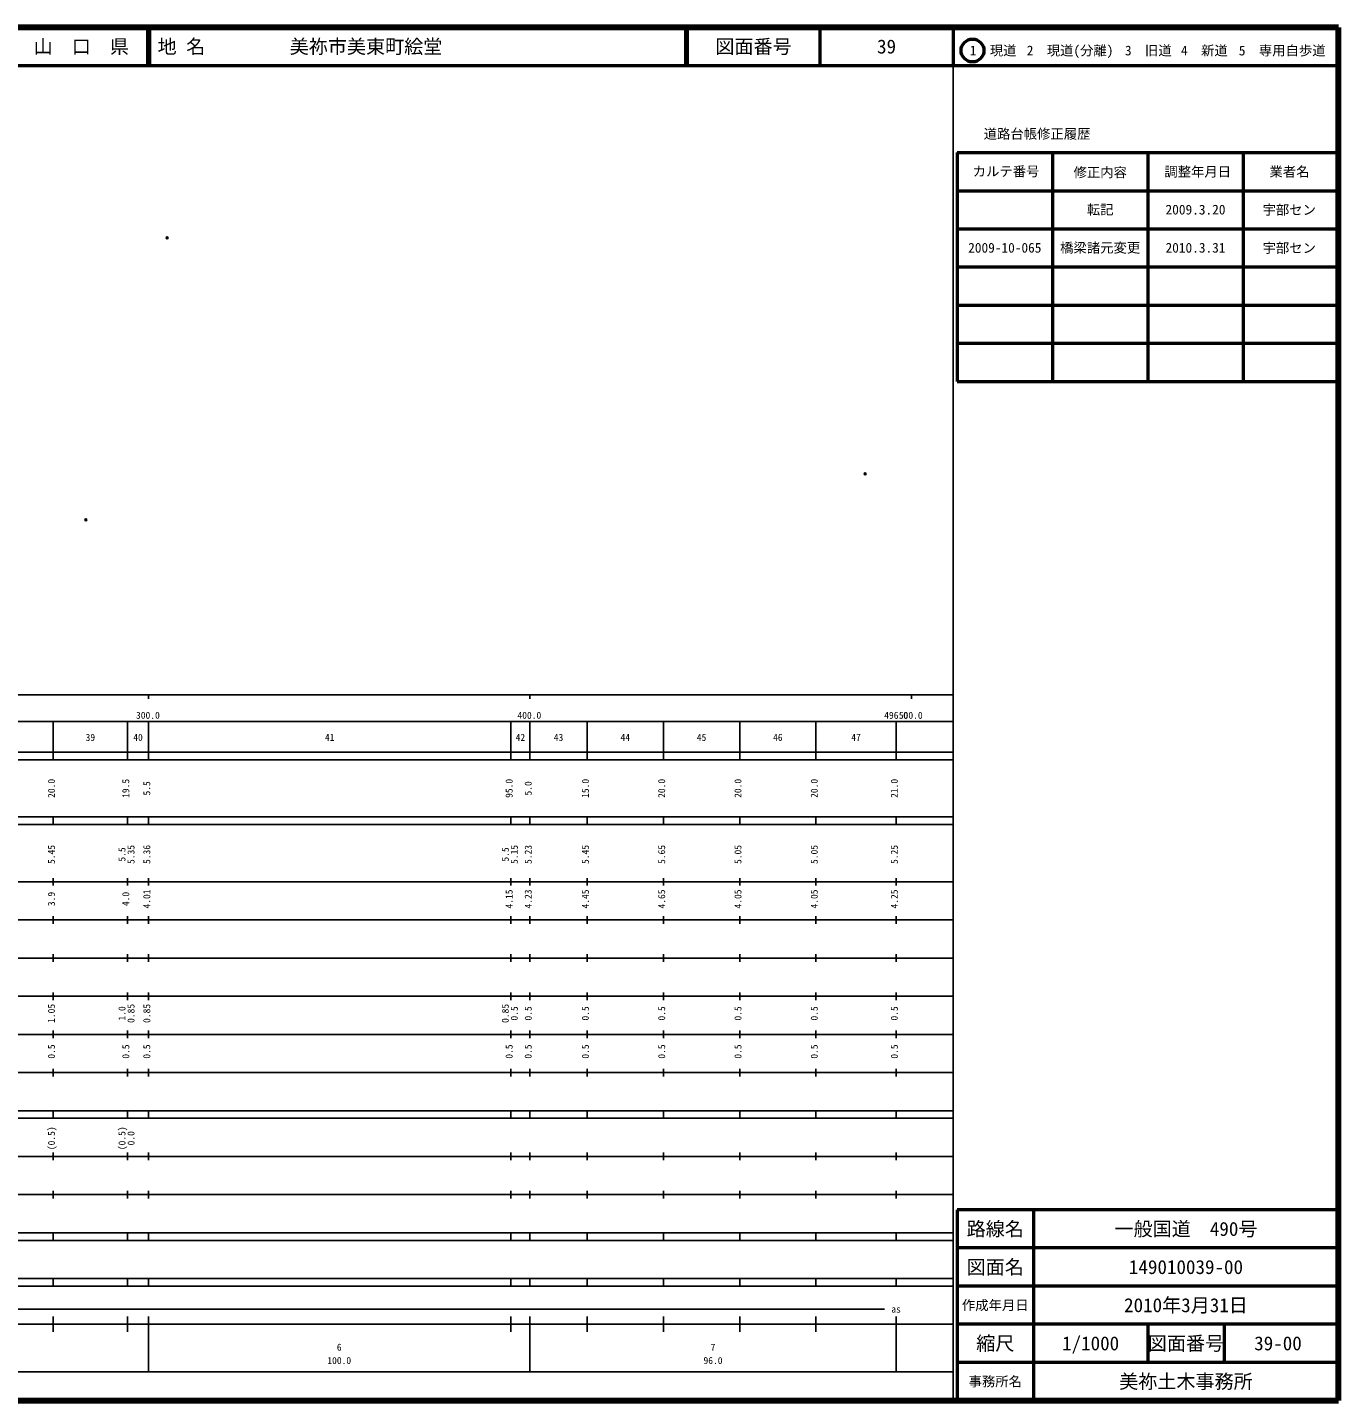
# Model space of a CAD drawing. Units: millimetres on the paper. Extents: x 40 to 680, y 20 to 380.
# Drawn here: x 336.3 to 680, y 20 to 380 of the extents above; entities that cross this region are included whole.
import ezdxf
from ezdxf.enums import TextEntityAlignment as Align

# ---------------------------------------------------------------- set-up
doc = ezdxf.new("R2010")
doc.units = ezdxf.units.MM
doc.header["$PDMODE"] = 32
doc.header["$PDSIZE"] = 0.5
doc.layers.add('S-OTRS', color=6, linetype='Continuous')
doc.layers.add('S-TTL-TXT', color=7, linetype='Continuous')
for name, color, linetype, lineweight in [('S-TTL', 2, 'Continuous', 140), ('S-TTL-BAND', 7, 'Continuous', 25), ('S-TTL-FRAM', 2, 'Continuous', 50), ('S-TTL-LINE', 7, 'Continuous', 50)]:
    doc.layers.add(name, color=color, linetype=linetype, lineweight=lineweight)
doc.styles.add('ＭＳ ゴシック', font='')
doc.styles.get('ＭＳ ゴシック').set_extended_font_data('MS Gothic')

msp = doc.modelspace()

# ---------------------------------------------------------------- linework, layer by layer
at = {"layer": 'S-OTRS'}
for p in [(372.861, 324.822), (555.869, 262.994), (351.576, 250.93)]:
    msp.add_point(p, dxfattribs=at)
at = {"layer": 'S-TTL'}
for p, q in [((680, 380), (40, 380)), ((680, 20), (680, 380)), ((40, 20), (680, 20))]:
    msp.add_line(p, q, dxfattribs=at)
at = {"layer": 'S-TTL-BAND'}
for p, q in [((579, 20), (579, 370)), ((40, 205), (579, 205)), ((368, 205), (368, 204)), ((468, 205), (468, 204)), ((568, 205), (568, 204)), ((68, 198), (579, 198)), ((343, 188), (343, 198)), ((362.5, 188), (362.5, 198)), ((368, 188), (368, 198)), ((463, 188), (463, 198)), ((468, 188), (468, 198)), ((483, 188), (483, 198)), ((503, 188), (503, 198)), ((523, 188), (523, 198)), ((543, 188), (543, 198)), ((564, 188), (564, 198)), ((40, 190), (579, 190)), ((40, 188), (579, 188)), ((40, 173), (579, 173)), ((343, 171), (343, 173)), ((362.5, 171), (362.5, 173)), ((368, 171), (368, 173)), ((463, 171), (463, 173)), ((468, 171), (468, 173)), ((483, 171), (483, 173)), ((503, 171), (503, 173)), ((523, 171), (523, 173)), ((543, 171), (543, 173)), ((564, 171), (564, 173)), ((40, 171), (579, 171)), ((40, 156), (579, 156)), ((343, 155), (343, 157)), ((362.5, 155), (362.5, 157)), ((368, 155), (368, 157)), ((463, 155), (463, 157)), ((468, 155), (468, 157)), ((483, 155), (483, 157)), ((503, 155), (503, 157)), ((523, 155), (523, 157)), ((543, 155), (543, 157)), ((564, 155), (564, 157)), ((46, 146), (579, 146)), ((343, 145), (343, 147)), ((362.5, 145), (362.5, 147)), ((368, 145), (368, 147)), ((463, 145), (463, 147)), ((468, 145), (468, 147)), ((483, 145), (483, 147)), ((503, 145), (503, 147)), ((523, 145), (523, 147)), ((543, 145), (543, 147)), ((564, 145), (564, 147)), ((343, 135), (343, 137)), ((362.5, 135), (362.5, 137)), ((368, 135), (368, 137)), ((463, 135), (463, 137)), ((468, 135), (468, 137)), ((483, 135), (483, 137)), ((503, 135), (503, 137)), ((523, 135), (523, 137)), ((543, 135), (543, 137)), ((564, 135), (564, 137)), ((52, 136), (579, 136)), ((46, 126), (579, 126)), ((343, 125), (343, 127)), ((362.5, 125), (362.5, 127)), ((368, 125), (368, 127)), ((463, 125), (463, 127)), ((468, 125), (468, 127)), ((483, 125), (483, 127)), ((503, 125), (503, 127)), ((523, 125), (523, 127)), ((543, 125), (543, 127)), ((564, 125), (564, 127)), ((52, 116), (579, 116)), ((343, 115), (343, 117)), ((362.5, 115), (362.5, 117)), ((368, 115), (368, 117)), ((463, 115), (463, 117)), ((468, 115), (468, 117)), ((483, 115), (483, 117)), ((503, 115), (503, 117)), ((523, 115), (523, 117)), ((543, 115), (543, 117)), ((564, 115), (564, 117)), ((46, 106), (579, 106)), ((343, 105), (343, 107)), ((362.5, 105), (362.5, 107)), ((368, 105), (368, 107)), ((463, 105), (463, 107)), ((468, 105), (468, 107)), ((483, 105), (483, 107)), ((503, 105), (503, 107)), ((523, 105), (523, 107)), ((543, 105), (543, 107)), ((564, 105), (564, 107)), ((40, 96), (579, 96)), ((40, 94), (579, 94)), ((343, 94), (343, 96)), ((362.5, 94), (362.5, 96)), ((368, 94), (368, 96)), ((463, 94), (463, 96)), ((468, 94), (468, 96)), ((483, 94), (483, 96)), ((503, 94), (503, 96)), ((523, 94), (523, 96)), ((543, 94), (543, 96)), ((564, 94), (564, 96)), ((49, 84), (579, 84)), ((343, 83), (343, 85)), ((362.5, 83), (362.5, 85)), ((368, 83), (368, 85)), ((463, 83), (463, 85)), ((468, 83), (468, 85)), ((483, 83), (483, 85)), ((503, 83), (503, 85)), ((523, 83), (523, 85)), ((543, 83), (543, 85)), ((564, 83), (564, 85)), ((40, 74), (579, 74)), ((343, 73), (343, 75)), ((362.5, 73), (362.5, 75)), ((368, 73), (368, 75)), ((463, 73), (463, 75)), ((468, 73), (468, 75)), ((483, 73), (483, 75)), ((503, 73), (503, 75)), ((523, 73), (523, 75)), ((543, 73), (543, 75)), ((564, 73), (564, 75)), ((40, 64), (579, 64)), ((40, 62), (579, 62)), ((343, 62), (343, 64)), ((362.5, 62), (362.5, 64)), ((368, 62), (368, 64)), ((463, 62), (463, 64)), ((468, 62), (468, 64)), ((483, 62), (483, 64)), ((503, 62), (503, 64)), ((523, 62), (523, 64)), ((543, 62), (543, 64)), ((564, 62), (564, 64)), ((40, 52), (579, 52)), ((343, 50), (343, 52)), ((362.5, 50), (362.5, 52)), ((368, 50), (368, 52)), ((463, 50), (463, 52)), ((468, 50), (468, 52)), ((483, 50), (483, 52)), ((503, 50), (503, 52)), ((523, 50), (523, 52)), ((543, 50), (543, 52)), ((564, 50), (564, 52)), ((40, 50), (579, 50)), ((71, 44), (561, 44)), ((40, 40), (579, 40)), ((343, 38), (343, 42)), ((362.5, 38), (362.5, 42)), ((368, 27.5), (368, 42)), ((463, 38), (463, 42)), ((468, 27.5), (468, 42)), ((483, 38), (483, 42)), ((503, 38), (503, 42)), ((523, 38), (523, 42)), ((543, 38), (543, 42)), ((564, 27.5), (564, 42)), ((68, 27.5), (579, 27.5))]:
    msp.add_line(p, q, dxfattribs=at)
at = {"layer": 'S-TTL-FRAM'}
for p, q in [((580, 347.197), (580, 287.197)), ((580, 347.197), (680, 347.197)), ((580, 287.197), (680, 287.197)), ((680, 70), (580, 70)), ((580, 70), (580, 20))]:
    msp.add_line(p, q, dxfattribs=at)
at = {"layer": 'S-TTL-LINE'}
for p, q in [((367.75, 380), (367.75, 370)), ((368.25, 380), (368.25, 370)), ((508.747, 380), (508.747, 370)), ((509.247, 380), (509.247, 370)), ((543.997, 380), (543.997, 370)), ((579, 380), (579, 370)), ((40, 370), (680, 370)), ((605, 347.197), (605, 287.197)), ((630, 347.197), (630, 287.197)), ((655, 347.197), (655, 287.197)), ((580, 337.197), (680, 337.197)), ((580, 327.197), (680, 327.197)), ((580, 317.197), (680, 317.197)), ((580, 307.197), (680, 307.197)), ((580, 297.197), (680, 297.197)), ((600, 70), (600, 20)), ((680, 60), (580, 60)), ((680, 50), (580, 50)), ((680, 40), (580, 40)), ((630, 40), (630, 30)), ((650, 40), (650, 30)), ((680, 30), (580, 30))]:
    msp.add_line(p, q, dxfattribs=at)
msp.add_circle((584.031, 373.958), 3, dxfattribs=at)

# ---------------------------------------------------------------- texts
at = {"layer": 'S-TTL-BAND', "style": 'ＭＳ ゴシック'}
for s, p in [('300.0', (367.844, 198.195)), ('400.0', (467.844, 198.195)), ('496.0', (564, 198.195)), ('500.0', (567.844, 198.195)), ('39', (352.75, 192.405)), ('40', (365.25, 192.405)), ('41', (415.5, 192.405)), ('42', (465.5, 192.405)), ('43', (475.5, 192.405)), ('44', (493, 192.405)), ('45', (513, 192.405)), ('46', (533, 192.405)), ('47', (553.5, 192.405)), ('as', (564, 42.5)), ('6', (418, 32.523)), ('7', (516, 32.523)), ('100.0', (418, 29.033)), ('96.0', (516, 29.033))]:
    msp.add_text(s, height=1.833, dxfattribs=at).set_placement(p, align=Align.BOTTOM_CENTER)
for s, p in [('20.0', (344, 180.5)), ('19.5', (363.5, 180.5)), ('5.5', (369, 180.5)), ('95.0', (464, 180.5)), ('5.0', (469, 180.5)), ('15.0', (484, 180.5)), ('20.0', (504, 180.5)), ('20.0', (524, 180.5)), ('20.0', (544, 180.5)), ('21.0', (565, 180.5)), ('5.45', (344, 163.174)), ('5.5', (362.5, 163.174)), ('5.35', (364.87, 163.174)), ('5.36', (369, 163.174)), ('5.5', (463, 163.174)), ('5.15', (465.37, 163.174)), ('5.23', (469, 163.174)), ('5.45', (484, 163.174)), ('5.65', (504, 163.174)), ('5.05', (524, 163.174)), ('5.05', (544, 163.174)), ('5.25', (565, 163.174)), ('3.9', (344, 151.5)), ('4.0', (363.5, 151.5)), ('4.01', (369, 151.5)), ('4.15', (464, 151.5)), ('4.23', (469, 151.5)), ('4.45', (484, 151.5)), ('4.65', (504, 151.5)), ('4.05', (524, 151.5)), ('4.05', (544, 151.5)), ('4.25', (565, 151.5)), ('1.05', (344, 121.5)), ('1.0', (362.5, 121.5)), ('0.85', (364.87, 121.5)), ('0.85', (369, 121.5)), ('0.85', (463, 121.5)), ('0.5', (465.37, 121.5)), ('0.5', (469, 121.5)), ('0.5', (484, 121.5)), ('0.5', (504, 121.5)), ('0.5', (524, 121.5)), ('0.5', (544, 121.5)), ('0.5', (565, 121.5)), ('0.5', (344, 111.5)), ('0.5', (363.5, 111.5)), ('0.5', (369, 111.5)), ('0.5', (464, 111.5)), ('0.5', (469, 111.5)), ('0.5', (484, 111.5)), ('0.5', (504, 111.5)), ('0.5', (524, 111.5)), ('0.5', (544, 111.5)), ('0.5', (565, 111.5)), ('(0.5)', (344, 88.764)), ('(0.5)', (362.5, 88.764)), ('0.0', (364.87, 88.764))]:
    msp.add_text(s, height=1.833, rotation=90, dxfattribs=at).set_placement(p, align=Align.BOTTOM_CENTER)
at = {"layer": 'S-TTL-TXT', "style": 'ＭＳ ゴシック'}
for s, height, p in [('山\u3000口\u3000県', 3.666, (350.375, 375)), ('図面番号', 3.666, (526.622, 375)), ('39', 3.666, (561.497, 375)), ('1\u3000現道', 2.566, (589.448, 373.958)), ('2\u3000現道(分離)', 2.566, (609.619, 373.958)), ('3\u3000旧道', 2.566, (630.121, 373.958)), ('4\u3000新道', 2.566, (644.824, 373.958)), ('5\u3000専用自歩道', 2.566, (665.228, 373.958)), ('道路台帳修正履歴', 2.566, (600.968, 352.113)), ('カルテ番号', 2.566, (592.839, 342.277)), ('修正内容', 2.566, (617.509, 342.023)), ('調整年月日', 2.566, (643.089, 342.197)), ('業者名', 2.566, (667.134, 342.197)), ('転記', 2.566, (617.5, 332.245)), ('2009.3.20', 2.566, (642.5, 332.245)), ('宇部セン', 2.566, (667.077, 332.189)), ('2009-10-065', 2.566, (592.5, 322.245)), ('橋梁諸元変更', 2.566, (617.5, 322.245)), ('2010.3.31', 2.566, (642.5, 322.245)), ('宇部セン', 2.566, (667.077, 322.189)), ('路線名', 3.666, (590, 65)), ('路線名', 3.666, (590, 65)), ('一般国道\u3000490号', 3.666, (640, 65)), ('図面名', 3.666, (590, 55)), ('図面名', 3.666, (590, 55)), ('149010039-00', 3.666, (640, 55)), ('2010年3月31日', 3.666, (640, 45)), ('作成年月日', 2.566, (590, 45)), ('作成年月日', 2.566, (590, 45)), ('縮尺', 3.666, (590, 35)), ('縮尺', 3.666, (590, 35)), ('1/1000', 3.666, (615, 35)), ('図面番号', 3.666, (640, 35)), ('図面番号', 3.666, (640, 35)), ('39-00', 3.666, (664.125, 35)), ('事務所名', 2.566, (590, 25)), ('事務所名', 2.566, (590, 25)), ('美祢土木事務所', 3.666, (640, 25))]:
    msp.add_text(s, height=height, dxfattribs=at).set_placement(p, align=Align.MIDDLE_CENTER)
for s, p in [('地 名', (370.38, 375)), ('美祢市美東町絵堂', (405.024, 375))]:
    msp.add_text(s, height=3.666, dxfattribs=at).set_placement(p, align=Align.MIDDLE_LEFT)

doc.saveas('drawing.dxf')
